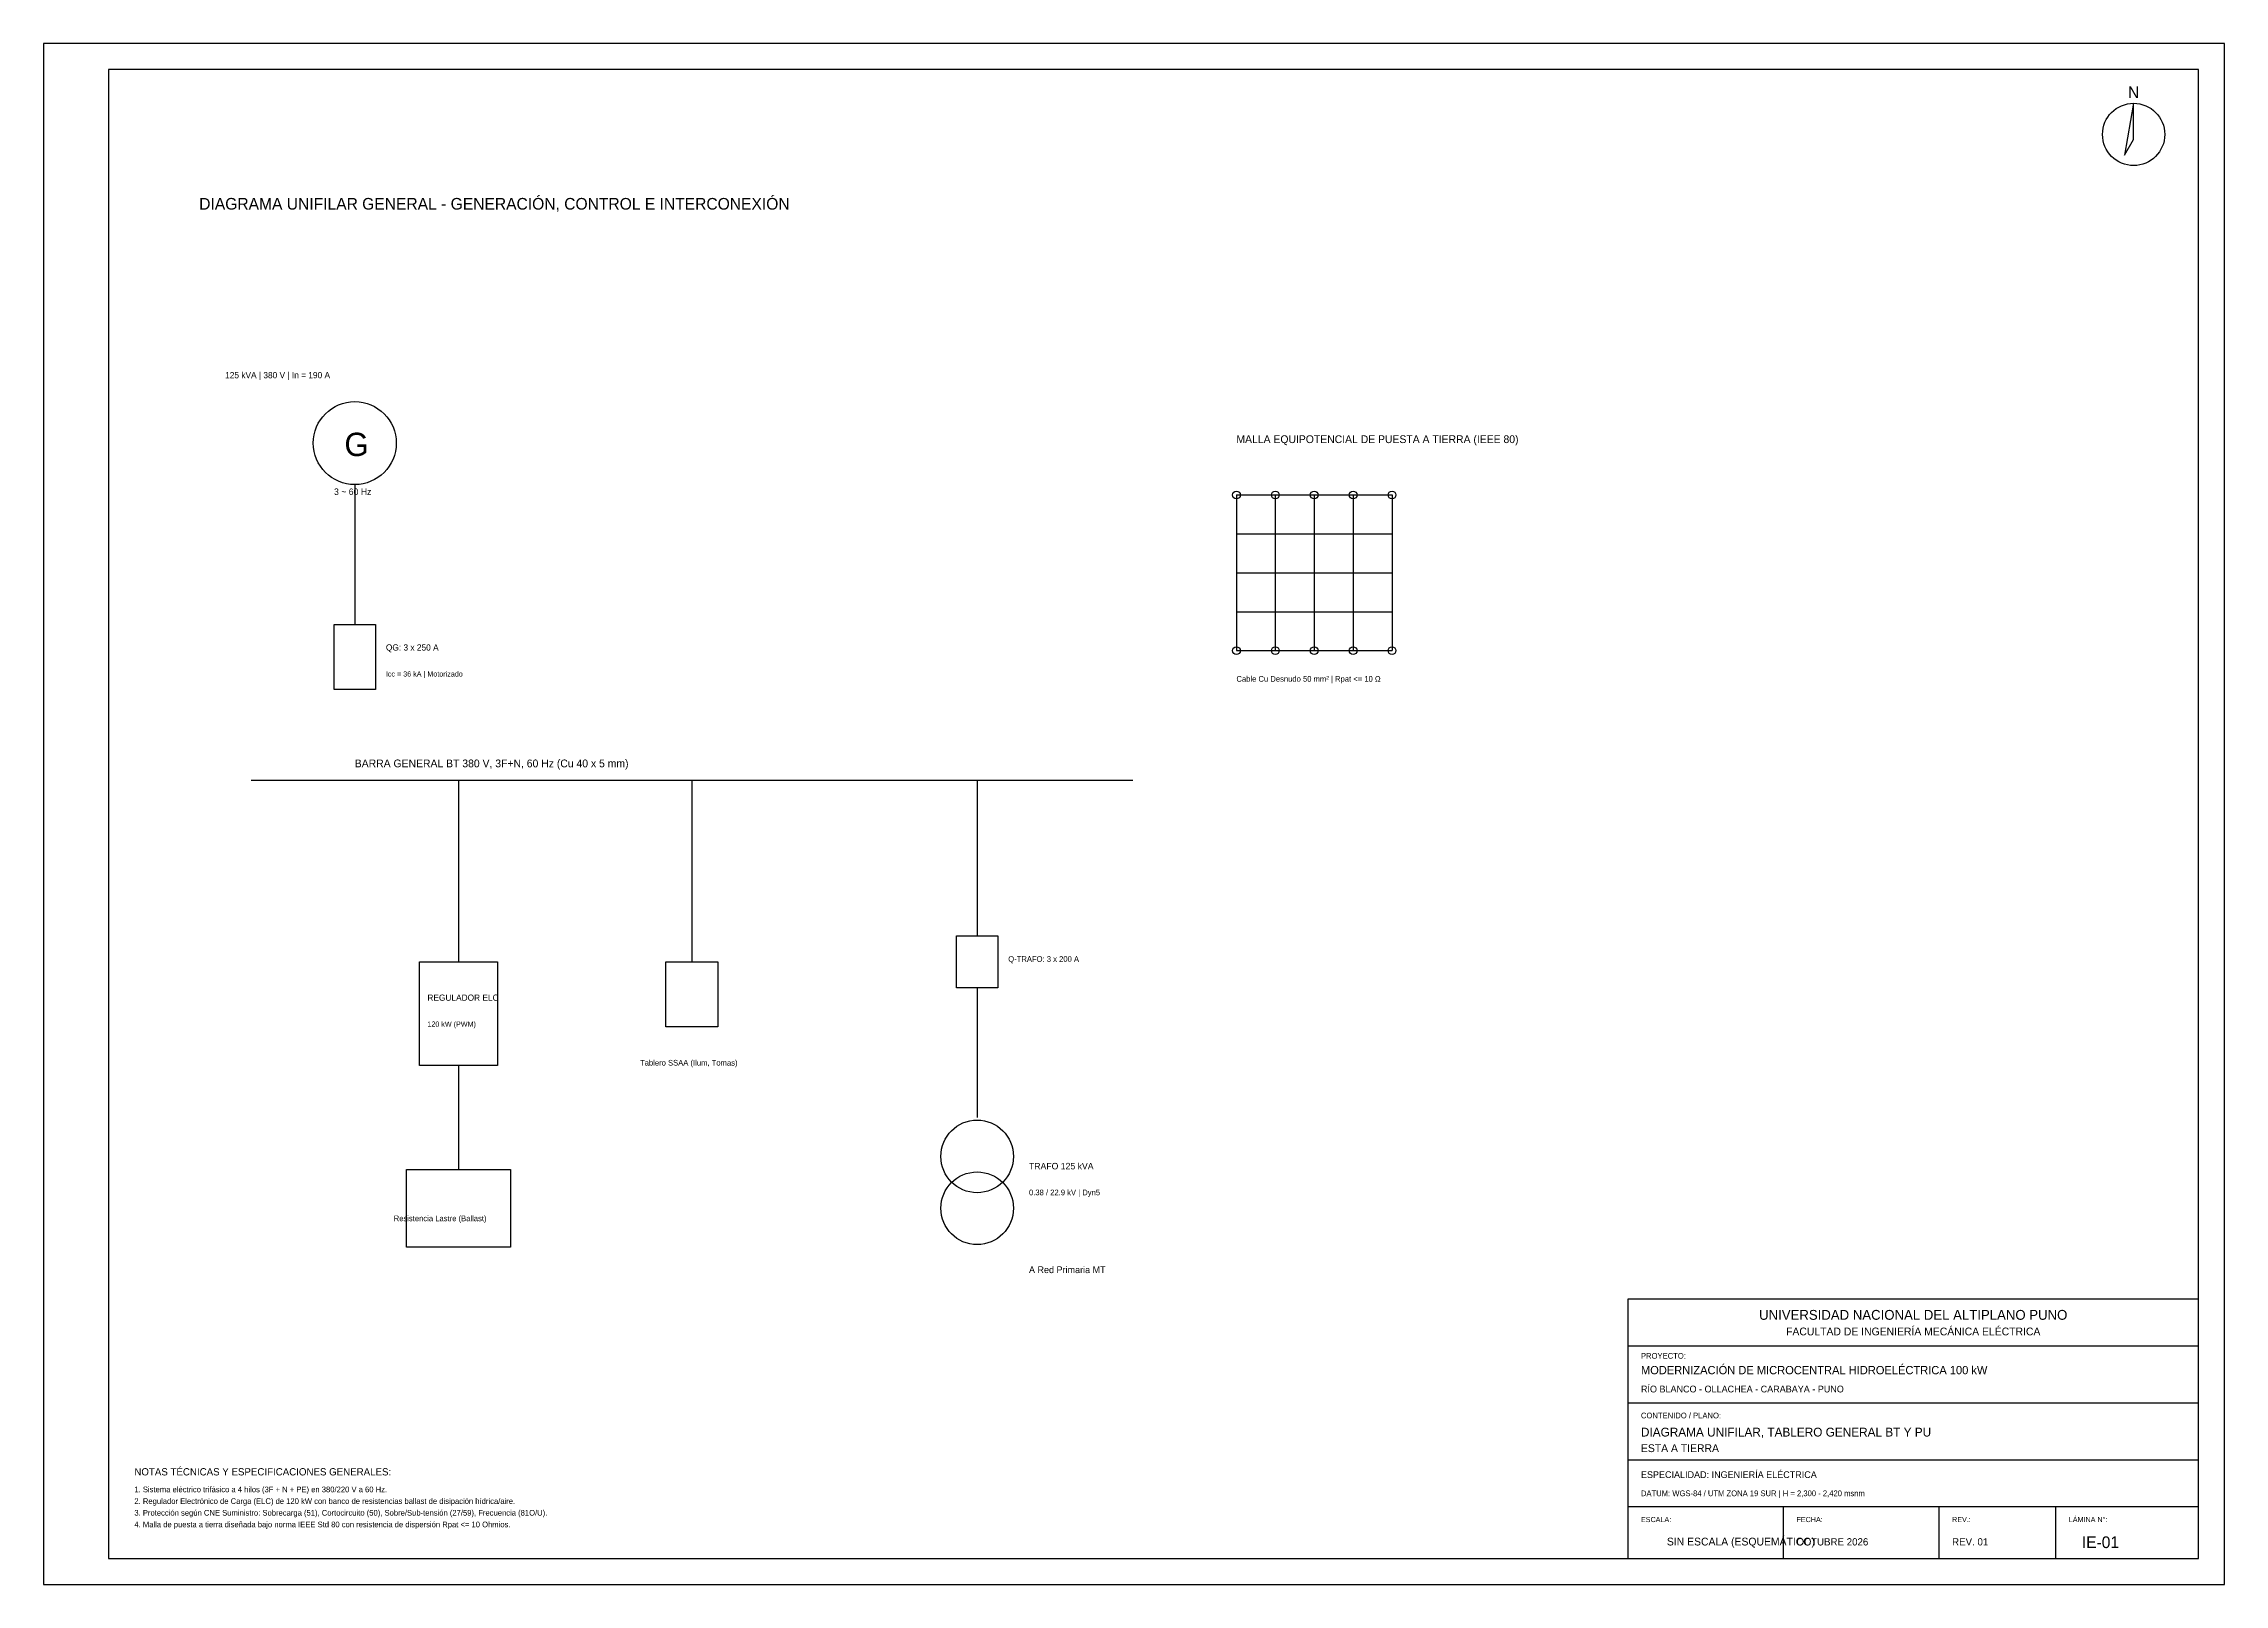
# Model space of a CAD drawing. Header units: metres. Extents: x 0 to 841, y 0 to 594.
import ezdxf
from ezdxf.enums import TextEntityAlignment as Align

# ---------------------------------------------------------------- set-up
doc = ezdxf.new("R2010")
doc.units = ezdxf.units.M
for name, color, linetype in [('0_CAJETIN', 2, 'Continuous'), ('0_MARCO_Y_BORDE', 4, 'Continuous'), ('0_TEXTOS_ROTULO', 7, 'Continuous'), ('CIVIL_TERRENO', 3, 'Continuous'), ('COTAS_Y_NIVELES', 7, 'Continuous'), ('ELECTRICA_EQUIPOS', 6, 'Continuous'), ('ELECTRICA_LINEAS', 1, 'Continuous'), ('NOTAS_TECNICAS', 7, 'Continuous')]:
    doc.layers.add(name, color=color, linetype=linetype)

msp = doc.modelspace()

# ---------------------------------------------------------------- linework, layer by layer
at = {"layer": '0_CAJETIN'}
for p, q in [((611, 92), (831, 92)), ((611, 70), (831, 70)), ((611, 48), (831, 48)), ((611, 30), (831, 30)), ((671, 10), (671, 30)), ((731, 10), (731, 30)), ((776, 10), (776, 30))]:
    msp.add_line(p, q, dxfattribs=at)
msp.add_lwpolyline([(611, 10), (831, 10), (831, 110), (611, 110), (611, 10)], close=True, dxfattribs=at)
at = {"layer": '0_MARCO_Y_BORDE'}
for points in [[(0, 0), (841, 0), (841, 594), (0, 594), (0, 0)], [(25, 10), (831, 10), (831, 584), (25, 584), (25, 10)], [(806, 571), (802.5, 551), (806, 557), (806, 571)]]:
    msp.add_lwpolyline(points, close=True, dxfattribs=at)
msp.add_circle((806, 559), 12, dxfattribs=at)
at = {"layer": 'CIVIL_TERRENO'}
for p, q in [((460, 420), (520, 420)), ((460, 420), (460, 360)), ((475, 420), (475, 360)), ((490, 420), (490, 360)), ((505, 420), (505, 360)), ((520, 420), (520, 360)), ((460, 405), (520, 405)), ((460, 390), (520, 390)), ((460, 375), (520, 375)), ((460, 360), (520, 360))]:
    msp.add_line(p, q, dxfattribs=at)
at = {"layer": 'COTAS_Y_NIVELES'}
for centre in [(460, 420), (475, 420), (490, 420), (505, 420), (520, 420), (460, 360), (475, 360), (490, 360), (505, 360), (520, 360)]:
    msp.add_circle(centre, 1.5, dxfattribs=at)
at = {"layer": 'ELECTRICA_EQUIPOS'}
for points in [[(112, 370), (128, 370), (128, 345), (112, 345), (112, 370)], [(352, 250), (368, 250), (368, 230), (352, 230), (352, 250)], [(145, 240), (175, 240), (175, 200), (145, 200), (145, 240)], [(240, 240), (260, 240), (260, 215), (240, 215), (240, 240)], [(140, 160), (180, 160), (180, 130), (140, 130), (140, 160)]]:
    msp.add_lwpolyline(points, close=True, dxfattribs=at)
for centre, radius in [((120, 440), 16), ((360, 165), 14), ((360, 145), 14)]:
    msp.add_circle(centre, radius, dxfattribs=at)
at = {"layer": 'ELECTRICA_LINEAS'}
for p, q in [((120, 424), (120, 370)), ((80, 310), (420, 310)), ((160, 310), (160, 240)), ((250, 310), (250, 240)), ((360, 310), (360, 250)), ((360, 230), (360, 180)), ((160, 200), (160, 160))]:
    msp.add_line(p, q, dxfattribs=at)

# ---------------------------------------------------------------- texts
at = {"layer": '0_TEXTOS_ROTULO'}
for s, height, p in [('N', 4.5, (806, 573)), ('UNIVERSIDAD NACIONAL DEL ALTIPLANO PUNO', 3.8, (721, 102)), ('FACULTAD DE INGENIERÍA MECÁNICA ELÉCTRICA', 3, (721, 96))]:
    msp.add_text(s, height=height, dxfattribs=at).set_placement(p, align=Align.CENTER)
for s, height, p in [('DIAGRAMA UNIFILAR GENERAL - GENERACIÓN, CONTROL E INTERCONEXIÓN', 4.5, (60, 530)), ('125 kVA | 380 V | In = 190 A', 2.4, (70, 465)), ('MALLA EQUIPOTENCIAL DE PUESTA A TIERRA (IEEE 80)', 3, (460, 440)), ('Icc = 36 kA | Motorizado', 2, (132, 350)), ('Tablero SSAA (Ilum, Tomas)', 2.2, (230, 200)), ('PROYECTO:', 2.2, (616, 87)), ('MODERNIZACIÓN DE MICROCENTRAL HIDROELÉCTRICA 100 kW', 3.2, (616, 81)), ('RÍO BLANCO - OLLACHEA - CARABAYA - PUNO', 2.6, (616, 74)), ('CONTENIDO / PLANO:', 2.2, (616, 64)), ('DIAGRAMA UNIFILAR, TABLERO GENERAL BT Y PU', 3.4, (616, 57)), ('ESTA A TIERRA', 3, (616, 51)), ('ESPECIALIDAD: INGENIERÍA ELÉCTRICA', 2.6, (616, 41)), ('DATUM: WGS-84 / UTM ZONA 19 SUR | H = 2,300 - 2,420 msnm', 2.2, (616, 34)), ('ESCALA:', 2, (616, 24)), ('FECHA:', 2, (676, 24)), ('REV.:', 2, (736, 24)), ('LÁMINA N°:', 2, (781, 24)), ('SIN ESCALA (ESQUEMÁTICO)', 3, (626, 15)), ('OCTUBRE 2026', 2.8, (676, 15)), ('REV. 01', 2.8, (736, 15)), ('IE-01', 4.5, (786, 14))]:
    msp.add_text(s, height=height, dxfattribs=at).set_placement(p)
at = {"layer": 'CIVIL_TERRENO'}
msp.add_text('Cable Cu Desnudo 50 mm² | Rpat <= 10 Ω', height=2.2, dxfattribs=at).set_placement((460, 348))
at = {"layer": 'ELECTRICA_EQUIPOS'}
for s, height, p in [('G', 9, (116, 435)), ('3 ~ 60 Hz', 2.5, (112, 420)), ('QG: 3 x 250 A', 2.4, (132, 360)), ('Q-TRAFO: 3 x 200 A', 2.2, (372, 240)), ('REGULADOR ELC', 2.4, (148, 225)), ('120 kW (PWM)', 2, (148, 215)), ('TRAFO 125 kVA', 2.5, (380, 160)), ('0.38 / 22.9 kV | Dyn5', 2.2, (380, 150)), ('Resistencia Lastre (Ballast)', 2.2, (135, 140))]:
    msp.add_text(s, height=height, dxfattribs=at).set_placement(p)
at = {"layer": 'ELECTRICA_LINEAS'}
for s, height, p in [('BARRA GENERAL BT 380 V, 3F+N, 60 Hz (Cu 40 x 5 mm)', 3, (120, 315)), ('A Red Primaria MT', 2.6, (380, 120))]:
    msp.add_text(s, height=height, dxfattribs=at).set_placement(p)
at = {"layer": 'NOTAS_TECNICAS'}
for s, height, p in [('NOTAS TÉCNICAS Y ESPECIFICACIONES GENERALES:', 2.8, (35, 42)), ('1. Sistema eléctrico trifásico a 4 hilos (3F + N + PE) en 380/220 V a 60 Hz.', 2.2, (35, 35.5)), ('3. Protección según CNE Suministro: Sobrecarga (51), Cortocircuito (50), Sobre/Sub-tensión (27/59), Frecuencia (81O/U).', 2.2, (35, 26.5)), ('2. Regulador Electrónico de Carga (ELC) de 120 kW con banco de resistencias ballast de disipación hídrica/aire.', 2.2, (35, 31)), ('4. Malla de puesta a tierra diseñada bajo norma IEEE Std 80 con resistencia de dispersión Rpat <= 10 Ohmios.', 2.2, (35, 22))]:
    msp.add_text(s, height=height, dxfattribs=at).set_placement(p)

doc.saveas('drawing.dxf')
